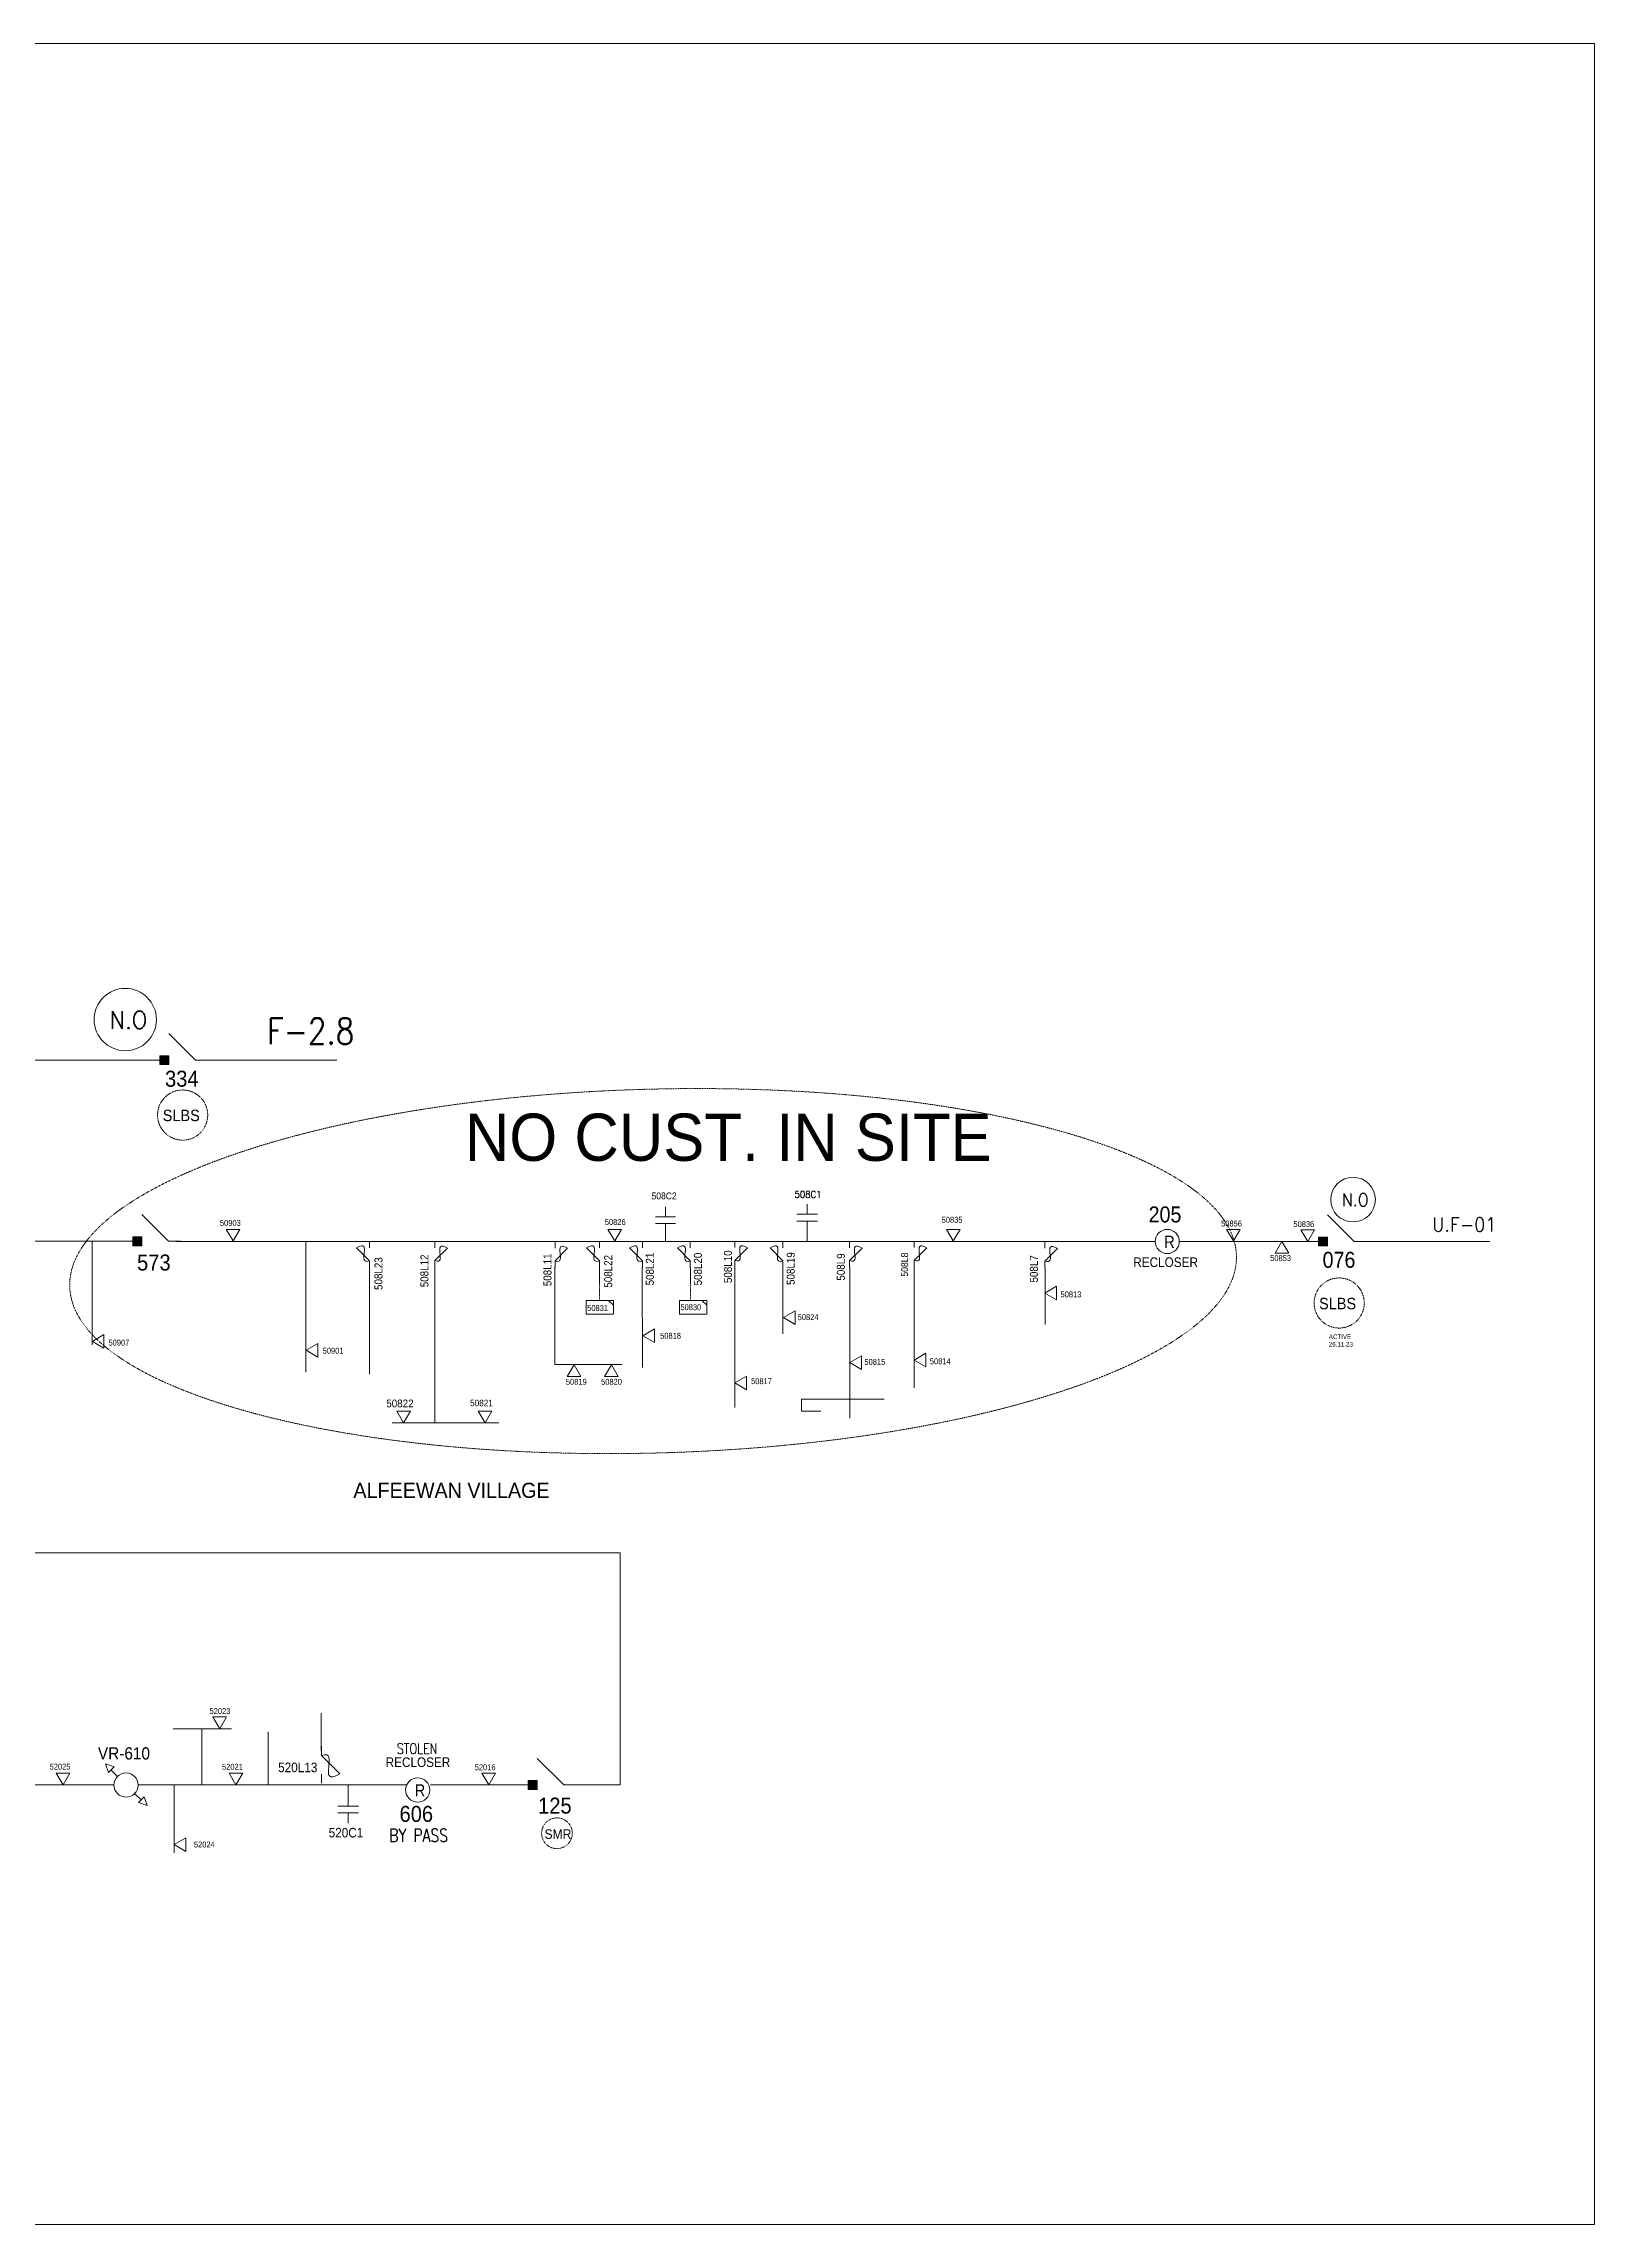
# Model space of a CAD drawing. Header units: metres. Extents: x 65984 to 144644, y -19036 to 23726.
# Drawn here: x 85067 to 85816, y 12868 to 13921 of the extents above; entities that cross this region are included whole.
import ezdxf
from ezdxf.enums import TextEntityAlignment as Align

# ---------------------------------------------------------------- set-up
doc = ezdxf.new("R2010")
doc.units = ezdxf.units.M
doc.header["$MEASUREMENT"] = 0
doc.linetypes.add('DGN Style 3', pattern=[0.013877, 0, -0.013877])
doc.layers.get('0').update_dxf_attribs({"color": 95, "lineweight": 40})
for name, color, linetype, lineweight in [('ABS', 7, 'Continuous', 40), ('ABS NUMBER', 112, 'Continuous', 30), ('CAPACITOR', 5, 'Continuous', 40), ('d_fco', 5, 'Continuous', 40), ('d_fco text', 95, 'Continuous', 40), ('d_oh branch', 94, 'Continuous', 40), ('d_tf', 1, 'Continuous', 40), ('d_tf no', 6, 'Continuous', 40), ('d_ug cable', 95, 'Continuous', 40), ('d_ug tf', 1, 'Continuous', 40), ('d_village name', 7, 'Continuous', 40), ('FDR  4  02', 126, 'Continuous', 40), ('fedr no', 95, 'Continuous', 40), ('Level 37', 7, 'Continuous', 0), ('O H MAIN FEEDER', 4, 'Continuous', 100), ('REGULATOR', 5, 'Continuous', 40), ('SW N O', 114, 'Continuous', 30)]:
    doc.layers.add(name, color=color, linetype=linetype, lineweight=lineweight)
doc.styles.add('NASKHF', font='naskhf.shx', dxfattribs={"height": 8})
doc.styles.add('Style-Arial', font='arial.ttf')
doc.styles.add('Style-ENGINEERING', font='ENGINEERING.shx')
doc.styles.add('Style-msdefault', font='msdefault.shx')
doc.styles.add('Style-STANDARD', font='STANDARD.shx')

# ---------------------------------------------------------------- blocks, each defined once
blk = doc.blocks.new('*U1311')
at = {"layer": 'CAPACITOR', "color": 5, "linetype": 'Continuous', "lineweight": 13}
for p, q in [((0, 27.9), (0, -2.9)), ((15, -2.9), (-15, -2.9)), ((15, -12.9), (-15, -12.9)), ((0, -12.9), (0, -27.9))]:
    blk.add_line(p, q, dxfattribs=at)
blk = doc.blocks.new('*U1059')
at = {"layer": 'REGULATOR', "color": 7, "linetype": 'Continuous', "lineweight": 13}
blk.add_circle((0, 0.1), 7.56, dxfattribs=at)
at = {"layer": 'ABS NUMBER', "color": 7, "lineweight": 13, "style": 'Style-ENGINEERING', "width": 0.9}
blk.add_text('R', height=7.56, dxfattribs=at).set_placement((-1.9, 3.7), align=Align.TOP_LEFT)
blk = doc.blocks.new('ABS2_1_1')
at = {"color": 0, "linetype": 'ByBlock', "lineweight": -2, "ltscale": 500}
for q in [(-29900, 43500), (0, 0)]:
    blk.add_line((0, 13600), q, dxfattribs=at)
at = {"color": 0, "linetype": 'ByBlock', "lineweight": -2, "ltscale": 500, "flags": 128}
for points in [[(5000, 43600), (-5000, 43600), (-5000, 53600), (5000, 53600)], [(3791, 49653), (3791, 49653), (3791, 49653)]]:
    blk.add_lwpolyline(points, close=True, dxfattribs=at)
at = {"color": 0, "linetype": 'ByBlock', "lineweight": -2, "ltscale": 500}
for points in [[(5000, 43600), (-5000, 43600), (5000, 53600), (-5000, 53600)], [(3791, 49653), (3791, 49653), (3791, 49653)]]:
    blk.add_solid(points, dxfattribs=at)
blk = doc.blocks.new('*U1087')
at = {"layer": 'd_fco', "color": 5, "linetype": 'Continuous', "lineweight": 13}
blk.add_line((-4.6, 4.2), (-10.1, 4.2), dxfattribs=at)
at = {"layer": 'd_fco', "color": 5, "linetype": 'Continuous', "lineweight": 13, "extrusion": (0, 0, -1), "flags": 128}
blk.add_lwpolyline([(-13, 4.2), (-7.1, 4.2), (4.4, -7.3)], dxfattribs=at)
at = {"layer": 'd_fco', "color": 5, "linetype": 'Continuous', "lineweight": 13}
blk.add_open_spline([(-4.4, -7.3), (-13, 7.7), (11.6, -7.7), (7.1, 4.2)], degree=3, dxfattribs=at)
blk = doc.blocks.new('*U1315')
at = {"layer": 'CAPACITOR', "color": 5, "linetype": 'Continuous', "lineweight": 13}
for p, q in [((-6.4, 5.4), (6.4, 5.4)), ((-6.4, 1.1), (6.4, 1.1)), ((0, 5.4), (0, 11.7)), ((0, -11.7), (0, 1.1))]:
    blk.add_line(p, q, dxfattribs=at)
blk = doc.blocks.new('TF_8')
at = {"color": 0, "linetype": 'ByBlock', "lineweight": -2}
blk.add_line((6.3, 4.95), (9.9, 1.35), dxfattribs=at)
blk.add_3dface([(-10.1, 4.95), (9.9, 4.95), (9.9, -5.05), (-10.1, -5.05)], dxfattribs=at)
blk = doc.blocks.new('*U1316')
at = {"layer": 'CAPACITOR', "color": 5, "linetype": 'Continuous', "lineweight": 13}
for p, q in [((-8.6, 6.5), (8.6, 6.5)), ((-8.6, 0.7), (8.6, 0.7)), ((0, 6.5), (0, 15)), ((0, -15), (0, 0.7)), ((0, -14.9), (0, -1.1))]:
    blk.add_line(p, q, dxfattribs=at)
blk = doc.blocks.new('*U1317')
at = {"layer": 'SW N O', "color": 80, "lineweight": 13}
blk.add_circle((0, 0), 16.8, dxfattribs=at)
at = {"layer": 'SW N O', "color": 80, "lineweight": 13, "style": 'Style-STANDARD'}
blk.add_text('N.O', height=9.6, dxfattribs=at).set_placement((1.7, -0.2), align=Align.MIDDLE_CENTER)
blk = doc.blocks.new('*U3025')
at = {"layer": 'REGULATOR', "color": 5, "linetype": 'Continuous', "lineweight": 13}
for p, q in [((24, 25.1), (13.4, 14.5)), ((-14.9, -13.7), (-25.5, -24.4))]:
    blk.add_line(p, q, dxfattribs=at)
at = {"layer": 'REGULATOR', "color": 5, "linetype": 'Continuous', "lineweight": 13, "flags": 128}
for points in [[(29.5, 20), (34.4, 34.3), (20.1, 29.6)], [(-29.6, -20), (-34.4, -34.3), (-20.1, -29.5)]]:
    blk.add_lwpolyline(points, close=True, dxfattribs=at)
at = {"layer": 'REGULATOR', "color": 5, "linetype": 'Continuous', "lineweight": 13}
blk.add_circle((-0.8, 0.4), 20, dxfattribs=at)
blk = doc.blocks.new('TRA1_1264')
at = {"layer": 'd_tf', "color": 5, "linetype": 'Continuous', "lineweight": 13, "ltscale": 0.000427151, "flags": 128}
blk.add_lwpolyline([(9.9, -17.1), (-0.1, -0.1), (-10.1, -17.1)], close=True, dxfattribs=at)
blk = doc.blocks.new('TRA1_1263')
at = {"layer": 'd_tf', "color": 5, "linetype": 'Continuous', "lineweight": 13, "ltscale": 0.000427151, "xscale": 1.000046566207833, "yscale": 1.000046566207833, "zscale": 1.000046566207833, "rotation": 180}
blk.add_blockref('TRA1_1264', (0, 0), dxfattribs=at)
blk = doc.blocks.new('TRA1_1374')
at = {"layer": 'd_tf', "color": 5, "linetype": 'Continuous', "lineweight": 13, "ltscale": 0.000427151, "flags": 128}
blk.add_lwpolyline([(10.1, -17), (0.1, 0), (-9.9, -17)], close=True, dxfattribs=at)
blk = doc.blocks.new('TRA1_1373')
at = {"layer": 'd_tf', "color": 5, "linetype": 'Continuous', "lineweight": 13, "ltscale": 0.000427151, "xscale": 1.000046566207833, "yscale": 1.000046566207833, "zscale": 1.000046566207833, "rotation": 180}
blk.add_blockref('TRA1_1374', (0, 0), dxfattribs=at)
blk = doc.blocks.new('*U1430')
at = {"layer": 'SW N O', "color": 3, "lineweight": 13}
blk.add_circle((0, 0), 16.8, dxfattribs=at)
at = {"layer": 'SW N O', "color": 3, "lineweight": 13, "style": 'Style-STANDARD'}
blk.add_text('N.O', height=9.6, dxfattribs=at).set_placement((1.7, -0.2), align=Align.MIDDLE_CENTER)

msp = doc.modelspace()

# ---------------------------------------------------------------- linework, layer by layer
at = {"layer": 'd_oh branch', "color": 5, "linetype": 'Continuous', "lineweight": 13}
for p, q in [((85090.7, 13342.6), (85090.7, 13292.6)), ((85193.7, 13342.5), (85193.7, 13279.5)), ((85705.6, 13342.5), (85765.4, 13342.5)), ((85224.5, 13330), (85224.5, 13278.5)), ((85256, 13330.1), (85256, 13254.9)), ((85314, 13330.4), (85314, 13283.1)), ((85335.5, 13330), (85335.5, 13322)), ((85356.2, 13330), (85356.3, 13281.7)), ((85379.4, 13330), (85379.4, 13322.2)), ((85400.9, 13330.3), (85400.9, 13262.4)), ((85424.1, 13330.6), (85424.1, 13298)), ((85456.3, 13330.1), (85456.3, 13257.3)), ((85487.4, 13330.2), (85487.4, 13271.9)), ((85550.6, 13329.9), (85550.6, 13302.4)), ((85314, 13283.1), (85346.4, 13283.1)), ((85456.3, 13266.4), (85472.9, 13266.4)), ((85235.4, 13254.9), (85287, 13254.9)), ((85201.2, 13096.7), (85201.2, 13114.9)), ((85143.4, 13107.3), (85157.9, 13107.3)), ((85175.6, 13080.2), (85175.6, 13105.8)), ((85130.2, 13080.2), (85130.2, 13047.4))]:
    msp.add_line(p, q, dxfattribs=at)
at = {"layer": 'd_oh branch', "color": 5, "linetype": 'Continuous', "lineweight": 13, "flags": 128}
for points in [[(85456.3, 13266.4), (85433.1, 13266.4), (85433.1, 13260.6), (85442.4, 13260.6)], [(85143.6, 13080.2), (85143.6, 13107.3), (85129.7, 13107.3)]]:
    msp.add_lwpolyline(points, dxfattribs=at)
at = {"layer": 'd_tf', "color": 5, "linetype": 'Continuous', "lineweight": 13, "ltscale": 0.000427151, "flags": 128}
for points in [[(85148.9, 13113.1), (85155.5, 13113.1), (85152.2, 13107.3)], [(85073.3, 13085.9), (85079.9, 13085.9), (85076.6, 13080.2)], [(85156.7, 13085.9), (85163.3, 13085.9), (85160, 13080.2)], [(85278.8, 13085.9), (85285.4, 13085.9), (85282.1, 13080.2)], [(85135.9, 13048.1), (85135.9, 13054.7), (85130.2, 13051.4)]]:
    msp.add_lwpolyline(points, close=True, dxfattribs=at)
at = {"layer": 'd_ug cable', "color": 5, "linetype": 'DGN Style 3', "lineweight": 13}
for p, q in [((85335.5, 13322), (85335.5, 13314)), ((85379.4, 13322.2), (85379.4, 13314))]:
    msp.add_line(p, q, dxfattribs=at)
at = {"layer": 'd_ug cable', "color": 2, "linetype": 'DGN Style 3', "lineweight": 13}
for centre, radius in [((85134.3, 13403.5), 12.1), ((85692.6, 13312.8), 12.1), ((85315, 13056.9), 7.42)]:
    msp.add_circle(centre, radius, dxfattribs=at)
at = {"layer": 'd_ug cable', "color": 41, "linetype": 'DGN Style 3', "lineweight": 13}
msp.add_ellipse((85361.4, 13328.2), major_axis=(281.6, 7.4), ratio=0.311693, dxfattribs=at)
at = {"layer": 'O H MAIN FEEDER', "color": 114, "lineweight": 13, "ltscale": 0.498725}
msp.add_line((85208.8, 13430), (85146.3, 13430), dxfattribs=at)
at = {"layer": 'O H MAIN FEEDER', "color": 5, "lineweight": 13, "ltscale": 0.498725}
for p, q in [((85603.8, 13342.5), (85131, 13342.5)), ((85682.5, 13342.5), (85615.4, 13342.5)), ((85101.1, 13080.2), (85002.1, 13080.2)), ((85242.2, 13080.2), (85112.9, 13080.2)), ((85301.5, 13080.2), (85254, 13080.2)), ((85345.5, 13080.2), (85323.5, 13080.2))]:
    msp.add_line(p, q, dxfattribs=at)
at = {"layer": 'O H MAIN FEEDER', "color": 140, "lineweight": 13, "ltscale": 0.498271, "flags": 128}
msp.add_lwpolyline([(84398, 13920.6), (85815.8, 13920.6), (85815.8, 12868.1), (84398, 12868.1)], close=True, dxfattribs=at)
at = {"layer": 'O H MAIN FEEDER', "color": 5, "lineweight": 13, "ltscale": 30.027308, "flags": 128}
for points in [[(84725.8, 13243.4), (84725.8, 13223.8), (85061.5, 13223.8), (85061.5, 13430), (85123.3, 13430)], [(85110.3, 13342.6), (85013.7, 13342.6)]]:
    msp.add_lwpolyline(points, dxfattribs=at)
at = {"layer": 'O H MAIN FEEDER', "color": 5, "lineweight": 13, "ltscale": 0.498725, "flags": 128}
msp.add_lwpolyline([(85345.5, 13080.2), (85345.5, 13192.3), (84629.5, 13192.3), (84629.5, 13342.6)], dxfattribs=at)

# ---------------------------------------------------------------- block references
at = {"layer": 'ABS', "color": 2, "linetype": 'Continuous', "lineweight": 13, "ltscale": 0.830227, "xscale": 0.0004291995683942346, "yscale": -0.0004291995683942348, "zscale": 0.0005520502914677097, "rotation": 270.0000000000002}
for p in [(85146.3, 13430), (85705.6, 13342.5), (85324.1, 13080.2)]:
    msp.add_blockref('ABS2_1_1', p, dxfattribs=at)
at = {"layer": 'ABS', "color": 7, "linetype": 'Continuous', "lineweight": 13, "ltscale": 0.830227, "xscale": 0.0004291995683942346, "yscale": -0.0004291995683942348, "zscale": 0.0005520502914677097, "rotation": 270.0000000000002}
msp.add_blockref('ABS2_1_1', (85133.3, 13342.6), dxfattribs=at)
at = {"layer": 'CAPACITOR', "color": 5, "linetype": 'Continuous', "lineweight": 13, "extrusion": (0, 0, -1), "xscale": 0.5560508334730434, "yscale": 0.5560508334730434, "zscale": 0.5560508334730434}
msp.add_blockref('*U1316', (-85367.4, 13350.8), dxfattribs=at)
at = {"layer": 'CAPACITOR', "color": 5, "linetype": 'Continuous', "lineweight": 13}
for name, p, xscale, yscale, zscale in [('*U1315', (85435.8, 13351.5), 0.7722928242681157, 0.7722928242681157, 0.7722928242681157), ('*U1311', (85214.2, 13071), 0.3295854362072661, 0.3295854362072661, 0.3295854362072661)]:
    msp.add_blockref(name, p, dxfattribs=dict(at, xscale=xscale, yscale=yscale, zscale=zscale))
at = {"layer": 'd_fco', "color": 5, "linetype": 'Continuous', "lineweight": 13}
for p, xscale, yscale, zscale, rotation in [((85222.2, 13337), 0.5406049769876813, 0.5406049769876813, 0.5406049769876813, 269.9640835135763), ((85333.2, 13337), 0.5406049769876813, 0.5406049769876813, 0.5406049769876813, 269.9640835135763), ((85354, 13337), 0.5406049769876813, 0.5406049769876813, 0.5406049769876813, 269.9640835135763), ((85377.1, 13337), 0.5406049769876813, 0.5406049769876813, 0.5406049769876813, 269.9640835135763), ((85421.8, 13337), 0.5406049769876813, 0.5406049769876813, 0.5406049769876813, 269.9640835135763), ((85204.5, 13088.9), 0.7722928242681157, 0.7722928242681157, 0.7722928242681157, 90.00000000060005)]:
    msp.add_blockref('*U1087', p, dxfattribs=dict(at, xscale=xscale, yscale=yscale, zscale=zscale, rotation=rotation))
at = {"layer": 'd_fco', "color": 5, "linetype": 'Continuous', "lineweight": 13, "extrusion": (0, 0, -1), "xscale": 0.5269904139014461, "yscale": 0.5269904139014461, "zscale": 0.5269904139014461, "rotation": 269.9999999995591}
for p in [(-85258.3, 13337), (-85316.3, 13336.9), (-85403.1, 13337.1), (-85458.5, 13337), (-85489.7, 13337.1), (-85552.8, 13336.8)]:
    msp.add_blockref('*U1087', p, dxfattribs=at)
at = {"layer": 'd_tf', "color": 5, "linetype": 'Continuous', "lineweight": 13, "ltscale": 0.000427151, "xscale": 0.3295854362072661, "yscale": 0.3295854362072661, "zscale": 0.3295854362072661}
for p in [(85158.6, 13342.7), (85342.9, 13342.7), (85506.3, 13342.7), (85641.5, 13342.7), (85677.4, 13342.4), (85240.9, 13254.9), (85280.3, 13254.9)]:
    msp.add_blockref('TRA1_1263', p, dxfattribs=at)
for name, p, rotation in [('TRA1_1373', (85664.9, 13342.4), 180), ('TRA1_1263', (85550.5, 13317.6), 270), ('TRA1_1263', (85424.4, 13305.8), 270), ('TRA1_1263', (85090.7, 13294.3), 270), ('TRA1_1263', (85193.9, 13290), 270), ('TRA1_1263', (85356.5, 13297), 270), ('TRA1_1263', (85323.3, 13283), 180), ('TRA1_1263', (85341.3, 13283), 180), ('TRA1_1263', (85456.3, 13284.1), 270), ('TRA1_1263', (85487.4, 13285.3), 270), ('TRA1_1263', (85400.9, 13274.3), 270)]:
    msp.add_blockref(name, p, dxfattribs=dict(at, rotation=rotation))
at = {"layer": 'd_ug tf', "color": 5, "linetype": 'Continuous', "lineweight": 13, "xscale": 0.6591708724145322, "yscale": 0.6591708724145322, "zscale": 0.6401433999848569}
for p in [(85335.8, 13310.8), (85380.8, 13310.8)]:
    msp.add_blockref('TF_8', p, dxfattribs=at)
at = {"layer": 'REGULATOR', "color": 7, "linetype": 'Continuous', "lineweight": 13, "xscale": 0.7722928242681157, "yscale": 0.7722928242681157, "zscale": 0.7722928242681157}
for p in [(85609.6, 13342.4), (85247.8, 13077.7)]:
    msp.add_blockref('*U1059', p, dxfattribs=at)
at = {"layer": 'REGULATOR', "color": 5, "linetype": 'Continuous', "lineweight": 13, "xscale": 0.2919607475079442, "yscale": 0.2919607475079442, "zscale": 0.2919607475079442, "rotation": 90.00000000000001}
msp.add_blockref('*U3025', (85107.1, 13080.4), dxfattribs=at)
at = {"layer": 'SW N O', "color": 80, "lineweight": 13, "xscale": 0.8954040648625117, "yscale": 0.8954040648625117, "zscale": 0.8954040648625117}
msp.add_blockref('*U1317', (85106.6, 13449.6), dxfattribs=at)
at = {"layer": 'SW N O', "color": 3, "lineweight": 13, "xscale": 0.6423144474168146, "yscale": 0.6423144474168146, "zscale": 0.6423144474168146}
msp.add_blockref('*U1430', (85699.3, 13362.7), dxfattribs=at)

# ---------------------------------------------------------------- texts
at = {"layer": 'ABS NUMBER', "color": 2, "lineweight": 13, "style": 'Style-Arial'}
for s, width, p in [('334', 0.9, (85125.8, 13424.9)), ('076', 0.88, (85684.6, 13337.5)), ('125', 0.9, (85305.9, 13074.1))]:
    msp.add_text(s, height=7.72, dxfattribs=dict(at, width=width)).set_placement(p, align=Align.TOP_LEFT)
at = {"layer": 'ABS NUMBER', "color": 7, "lineweight": 13, "style": 'Style-Arial'}
for s, height, width, p in [('205', 7.72, 0.88, (85600.6, 13359.4)), ('573', 7.72, 0.9, (85112.3, 13336.2)), ('VR-610', 5.9, 0.9, (85093.4, 13098.4)), ('606', 7.72, 0.9, (85239, 13070.1))]:
    msp.add_text(s, height=height, dxfattribs=dict(at, width=width)).set_placement(p, align=Align.TOP_LEFT)
at = {"layer": 'd_fco text', "color": 5, "linetype": 'Continuous', "lineweight": 13, "style": 'Style-msdefault', "width": 0.916667}
msp.add_text('508C2', height=3.34, dxfattribs=at).set_placement((85360.7, 13362.8))
for s, height, p in [('508L23', 3.86, (85226.9, 13319.1)), ('508L12', 3.86, (85249.1, 13320.4)), ('508L11', 3.86, (85308.5, 13320.9)), ('508L22', 3.86, (85337.8, 13320.2)), ('508L21', 3.86, (85357.9, 13321.3)), ('508L20', 3.86, (85381.1, 13321.3)), ('508L10', 3.86, (85395.6, 13322.4)), ('508L19', 3.86, (85425.9, 13321.5)), ('508L9', 3.86, (85450.1, 13323.6)), ('508L8', 3.41, (85481.1, 13325.5)), ('508L7', 3.86, (85543.3, 13322.7))]:
    msp.add_text(s, height=height, rotation=90, dxfattribs=at).set_placement(p, align=Align.TOP_LEFT)
at = {"layer": 'd_fco text', "color": 7, "linetype": 'Continuous', "lineweight": 13, "style": 'Style-msdefault', "width": 0.916667}
for p in [(85593.2, 13334.8), (85232.3, 13093.5)]:
    msp.add_text('RECLOSER', height=4.63, dxfattribs=at).set_placement(p, align=Align.TOP_LEFT)
at = {"layer": 'd_fco text', "color": 5, "linetype": 'Continuous', "lineweight": 13, "style": 'Style-msdefault', "width": 0.916667}
for s, p in [('520L13', (85180.4, 13091)), ('520C1', (85204.8, 13059.5))]:
    msp.add_text(s, height=4.63, dxfattribs=at).set_placement(p, align=Align.TOP_LEFT)
at = {"layer": 'd_tf no', "color": 1, "linetype": 'Continuous', "lineweight": 40, "style": 'Style-msdefault', "width": 0.945946}
for p in [(85124.7, 13406.1), (85682.9, 13315.3)]:
    msp.add_text('SLBS', height=5.53, dxfattribs=at).set_placement(p, align=Align.TOP_LEFT)
at = {"layer": 'd_tf no', "color": 5, "linetype": 'Continuous', "lineweight": 13, "style": 'Style-msdefault', "width": 0.945946}
for s, height, p in [('50903', 2.86, (85152.3, 13352.9)), ('50826', 2.86, (85338.1, 13353.3)), ('50835', 2.86, (85500.7, 13354.4)), ('50856', 2.86, (85635.6, 13352.6)), ('50836', 2.86, (85670.5, 13352.3)), ('50853', 2.86, (85659.3, 13335.9)), ('50813', 2.86, (85558.1, 13318.4)), ('50831', 2.86, (85329.6, 13311.8)), ('50830', 2.86, (85374.6, 13312.2)), ('50824', 2.86, (85431.2, 13307.4)), ('50907', 2.86, (85098.5, 13295.1)), ('50818', 2.86, (85364.8, 13298.4)), ('50901', 2.86, (85201.9, 13291.2)), ('50815', 2.86, (85463.4, 13285.8)), ('50814', 2.86, (85495, 13286.1)), ('50819', 2.86, (85319.3, 13276.2)), ('50820', 2.86, (85336.3, 13276.2)), ('50817', 2.86, (85408.7, 13276.5)), ('50822', 3.75, (85232.6, 13266.2)), ('50821', 3.11, (85273.1, 13266.1)), ('52023', 2.86, (85147.3, 13117.3)), ('52025', 2.86, (85070.1, 13090.5)), ('52021', 2.86, (85153.3, 13090.4)), ('52016', 2.86, (85275.3, 13090.2))]:
    msp.add_text(s, height=height, dxfattribs=at).set_placement(p, align=Align.TOP_LEFT)
msp.add_text('52024', height=2.86, dxfattribs=at).set_placement((85149.8, 13052.9), align=Align.TOP_RIGHT)
at = {"layer": 'd_tf no', "color": 1, "linetype": 'Continuous', "lineweight": 13, "style": 'Style-msdefault', "width": 0.947368}
msp.add_text('SMR', height=4.6, dxfattribs=at).set_placement((85309, 13058.8), align=Align.TOP_LEFT)
at = {"layer": 'd_tf no', "color": 121, "linetype": 'Continuous', "lineweight": 13, "insert": (85687.6, 13297.6), "char_height": 2.175, "attachment_point": 1, "style": 'NASKHF'}
msp.add_mtext('\\Fmsdefault;\\H1x;\\W0.945946;ACTIVE\\P26.11.23', dxfattribs=at)
at = {"layer": 'd_village name', "color": 7, "linetype": 'Continuous', "lineweight": 13, "style": 'Style-Arial', "width": 0.933333}
for s, height, p in [('NO CUST. IN SITE', 22.8, (85397.7, 13392.8)), ('ALFEEWAN VILLAGE', 7.304, (85264.1, 13222.4))]:
    msp.add_text(s, height=height, dxfattribs=at).set_placement(p, align=Align.MIDDLE_CENTER)
at = {"layer": 'FDR  4  02', "color": 5, "linetype": 'Continuous', "lineweight": 13, "style": 'Style-STANDARD'}
msp.add_text('508C1', height=3.3, dxfattribs=at).set_placement((85436.2, 13365.2), align=Align.MIDDLE_CENTER)
at = {"layer": 'fedr no', "color": 41, "linetype": 'Continuous', "lineweight": 13, "style": 'Style-STANDARD', "width": 0.909091}
msp.add_text('F-2.8', height=12.63, dxfattribs=at).set_placement((85196.1, 13444), align=Align.MIDDLE_CENTER)
at = {"layer": 'fedr no', "color": 41, "linetype": 'Continuous', "lineweight": 13, "insert": (85753, 13350.7), "char_height": 6.84, "attachment_point": 5, "style": 'Style-STANDARD'}
msp.add_mtext('U.F-01', dxfattribs=at)
at = {"layer": 'Level 37', "color": 2, "linetype": 'Continuous', "lineweight": 13, "ltscale": 1.446207, "insert": (85247.5, 13097.7), "char_height": 5.053, "width": 47.889, "attachment_point": 5, "line_spacing_factor": 0.6, "style": 'Style-STANDARD'}
msp.add_mtext('\\H1x;\\W0.854701;STOLEN \\P', dxfattribs=at)
at = {"layer": 'Level 37', "color": 2, "linetype": 'Continuous', "lineweight": 13, "ltscale": 1.7627, "insert": (85248.2, 13055.9), "char_height": 6.343, "width": 60.117, "attachment_point": 5, "line_spacing_factor": 0.6, "style": 'Style-STANDARD'}
msp.add_mtext('\\H1x;\\W0.854701;BY PASS', dxfattribs=at)

doc.saveas('drawing.dxf')
